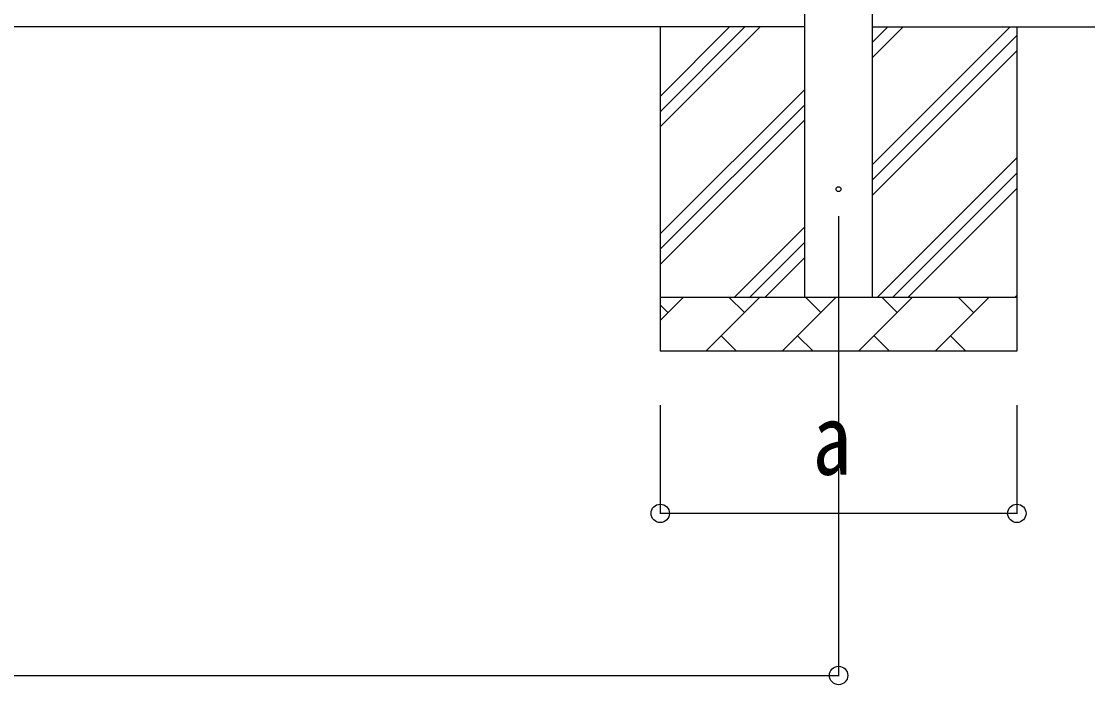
# Model space of a CAD drawing. Units: millimetres, scale not verified. Extents: x -16820 to 16820, y -11880 to 11880.
# Drawn here: x -10897 to -8923, y -6529 to -5302 of the extents above; entities that cross this region are included whole.
import ezdxf
from ezdxf.enums import TextEntityAlignment as Align

# ---------------------------------------------------------------- set-up
doc = ezdxf.new("R2010")
doc.units = ezdxf.units.MM
doc.header["$LTSCALE"] = 50
for name, color, linetype in [('0-3_YKK_12', 2, 'Continuous'), ('0-4_YKK_13', 4, 'Continuous'), ('0-5_YKK_A1', 4, 'Continuous'), ('0-6_YKK_D', 6, 'Continuous')]:
    doc.layers.add(name, color=color, linetype=linetype)
doc.styles.add('ＭＳ ゴシック', font='')
doc.styles.get('ＭＳ ゴシック').set_extended_font_data('MS Gothic')

msp = doc.modelspace()

# ---------------------------------------------------------------- linework, layer by layer
at = {"layer": '0-3_YKK_12'}
msp.add_line((-9384.42, -5662), (-9384.42, -6162), dxfattribs=at)
at = {"layer": '0-4_YKK_13'}
msp.add_circle((-9384.42, -5612), 4.5, dxfattribs=at)
at = {"layer": '0-5_YKK_A1'}
for p, q in [((-9446.92, -5812), (-9446.92, -3012)), ((-9321.92, -3012), (-9321.92, -5812)), ((-9446.92, -5312), (-14594.92, -5312)), ((-9714.42, -5312), (-9714.42, -5912)), ((-9714.42, -5497.05), (-9529.37, -5312)), ((-9714.42, -5468.77), (-9557.65, -5312)), ((-9714.42, -5440.48), (-9585.94, -5312)), ((-9321.92, -5312), (-8551.92, -5312)), ((-9321.92, -5567.1), (-9066.82, -5312)), ((-9321.92, -5369.11), (-9264.81, -5312)), ((-9321.92, -5340.82), (-9293.1, -5312)), ((-9321.92, -5595.38), (-9054.42, -5327.88)), ((-9054.42, -5312), (-9054.42, -5912)), ((-9321.92, -5623.67), (-9054.42, -5356.17)), ((-9714.42, -5695.04), (-9446.92, -5427.54)), ((-9714.42, -5723.32), (-9446.92, -5455.82)), ((-9714.42, -5751.61), (-9446.92, -5484.11)), ((-9312.26, -5812), (-9054.42, -5554.16)), ((-9283.98, -5812), (-9054.42, -5582.44)), ((-9255.69, -5812), (-9054.42, -5610.73)), ((-9576.82, -5812), (-9446.92, -5682.1)), ((-9548.54, -5812), (-9446.92, -5710.38)), ((-9520.25, -5812), (-9446.92, -5738.67)), ((-9714.42, -5812), (-9054.42, -5812)), ((-9714.42, -5854.89), (-9671.53, -5812)), ((-9630.11, -5912), (-9530.11, -5812)), ((-9558.66, -5840.55), (-9587.21, -5812)), ((-9488.68, -5912), (-9388.68, -5812)), ((-9417.24, -5840.55), (-9445.79, -5812)), ((-9347.26, -5912), (-9247.26, -5812)), ((-9275.82, -5840.55), (-9304.37, -5812)), ((-9205.84, -5912), (-9105.84, -5812)), ((-9134.4, -5840.55), (-9162.95, -5812)), ((-9057.71, -5812), (-9054.42, -5808.72)), ((-9700.08, -5840.55), (-9714.42, -5826.21)), ((-9601.55, -5883.45), (-9573, -5912)), ((-9460.13, -5883.45), (-9431.58, -5912)), ((-9318.71, -5883.45), (-9290.16, -5912)), ((-9177.29, -5883.45), (-9148.74, -5912)), ((-9054.42, -5912), (-9714.42, -5912))]:
    msp.add_line(p, q, dxfattribs=at)
at = {"layer": '0-6_YKK_D'}
for p, q in [((-9714.42, -6012), (-9714.42, -6213)), ((-9384.42, -6012), (-9384.42, -6513)), ((-9054.42, -6012), (-9054.42, -6213)), ((-9054.42, -6212), (-9714.42, -6212)), ((-14657.42, -6512), (-9384.42, -6512))]:
    msp.add_line(p, q, dxfattribs=at)
for centre in [(-9714.42, -6212), (-9054.42, -6212), (-9384.42, -6512)]:
    msp.add_circle(centre, 17, dxfattribs=at)

# ---------------------------------------------------------------- texts
at = {"layer": '0-6_YKK_D', "style": 'ＭＳ ゴシック', "width": 0.8}
msp.add_text('a', height=132, dxfattribs=at).set_placement((-9432.42, -6180), align=Align.BOTTOM_LEFT)

doc.saveas('drawing.dxf')
